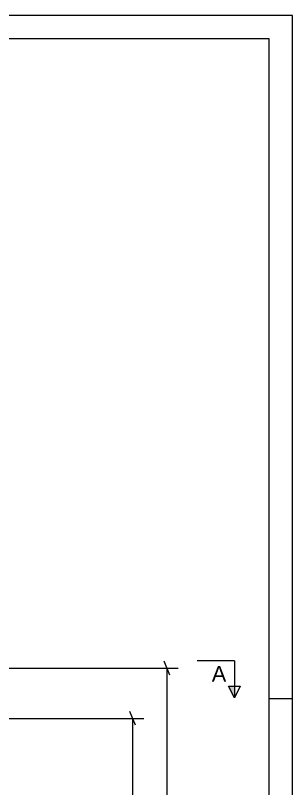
# Model space of a CAD drawing. Header units: millimetres. Extents: x 0 to 841, y 0 to 594.
# Drawn here: x 781.4 to 841, y 427.7 to 594 of the extents above; entities that cross this region are included whole.
import ezdxf

# ---------------------------------------------------------------- set-up
doc = ezdxf.new("R2010")
doc.units = ezdxf.units.MM
doc.styles.add('Arial', font='arial.ttf', dxfattribs={"height": 0.2})
doc.styles.add('Arial Narrow', font='ARIALN.TTF', dxfattribs={"height": 0.2})

# ---------------------------------------------------------------- blocks, each defined once
blk = doc.blocks.new('Unknown-283124494-1135')
at = {"color": 5, "linetype": 'Continuous'}
for p, q in [((841, 594), (0, 594)), ((841, 0), (841, 594)), ((836, 589), (5, 589)), ((836, 5), (836, 589)), ((841, 447), (836, 447))]:
    blk.add_line(p, q, dxfattribs=at)
blk = doc.blocks.new('StraightDimension-283124494-3249 - 2348')
at = {"color": 7, "linetype": 'Continuous'}
for p, q in [((814.61, 452.13), (813.41, 455.13)), ((763.38, 453.63), (816.41, 453.63)), ((814.01, 309.23), (814.01, 453.63)), ((813.41, 310.73), (814.61, 307.73)), ((677.23, 309.23), (816.41, 309.23))]:
    blk.add_line(p, q, dxfattribs=at)
at = {"color": 0}
blk.add_wipeout([(813.26, 385.69), (809.06, 385.69), (809.06, 377.17), (813.26, 377.17)], dxfattribs=at)
at = {"color": 3, "style": 'Arial Narrow'}
blk.add_text('3610', height=2.863, rotation=90.0002, dxfattribs=at).set_placement((812.66, 377.77))
blk = doc.blocks.new('StraightDimension-283124494-4134 - 2348')
at = {"color": 7, "linetype": 'Continuous'}
for p, q in [((765.04, 439.83), (765.04, 383.04)), ((786.66, 320.61), (786.66, 388.29)), ((766.54, 386.04), (763.54, 384.84)), ((785.16, 384.84), (788.16, 386.04)), ((765.04, 385.44), (786.66, 385.44))]:
    blk.add_line(p, q, dxfattribs=at)
at = {"color": 0}
blk.add_wipeout([(780.1, 386.19), (780.1, 390.39), (771.59, 390.39), (771.59, 386.19)], dxfattribs=at)
at = {"color": 3, "style": 'Arial Narrow'}
blk.add_text('1271', height=2.863, dxfattribs=at).set_placement((772.19, 386.79))
blk = doc.blocks.new('StraightDimension-283124494-4152 - 2348')
at = {"color": 7, "linetype": 'Continuous'}
for p, q in [((807.22, 441.33), (806.02, 444.33)), ((766.68, 442.83), (809.02, 442.83)), ((806.62, 316.97), (806.62, 442.83)), ((806.02, 318.47), (807.22, 315.47)), ((788.3, 316.97), (809.02, 316.97))]:
    blk.add_line(p, q, dxfattribs=at)
at = {"color": 0}
blk.add_wipeout([(805.87, 384.15), (801.67, 384.15), (801.67, 375.64), (805.87, 375.64)], dxfattribs=at)
at = {"color": 3, "style": 'Arial Narrow'}
blk.add_text('3147', height=2.863, rotation=90.0002, dxfattribs=at).set_placement((805.27, 376.24))
blk = doc.blocks.new('SectionMark-283124494-4222 - 2348')
at = {"linetype": 'Continuous'}
blk.add_hatch(color=6, dxfattribs=at).paths.add_polyline_path([(827.24, 449.73), (828.49, 449.73), (828.49, 447.23)])
at = {"color": 6, "linetype": 'Continuous'}
for p, q in [((828.49, 455.23), (820.49, 455.23)), ((828.49, 455.23), (828.49, 447.23)), ((827.24, 449.73), (829.74, 449.73)), ((828.49, 447.23), (827.24, 449.73)), ((829.74, 449.73), (828.49, 447.23))]:
    blk.add_line(p, q, dxfattribs=at)
at = {"color": 0, "linetype": 'Continuous'}
blk.add_wipeout([(826.74, 450.73), (826.74, 454.23), (823.63, 454.23), (823.63, 450.73)], dxfattribs=at)
at = {"color": 3, "linetype": 'Continuous', "style": 'Arial'}
blk.add_text('A', height=3.34, dxfattribs=at).set_placement((823.63, 450.73))

msp = doc.modelspace()

# ---------------------------------------------------------------- block references
msp.add_blockref('Unknown-283124494-1135', (0, 0))

# ---------------------------------------------------------------- next in the draw order: block references
msp.add_blockref('StraightDimension-283124494-3249 - 2348', (0, 0))

# ---------------------------------------------------------------- next in the draw order: block references
for name in ['SectionMark-283124494-4222 - 2348', 'StraightDimension-283124494-4134 - 2348']:
    msp.add_blockref(name, (0, 0))

# ---------------------------------------------------------------- next in the draw order: block references
msp.add_blockref('StraightDimension-283124494-4152 - 2348', (0, 0))

doc.saveas('drawing.dxf')
